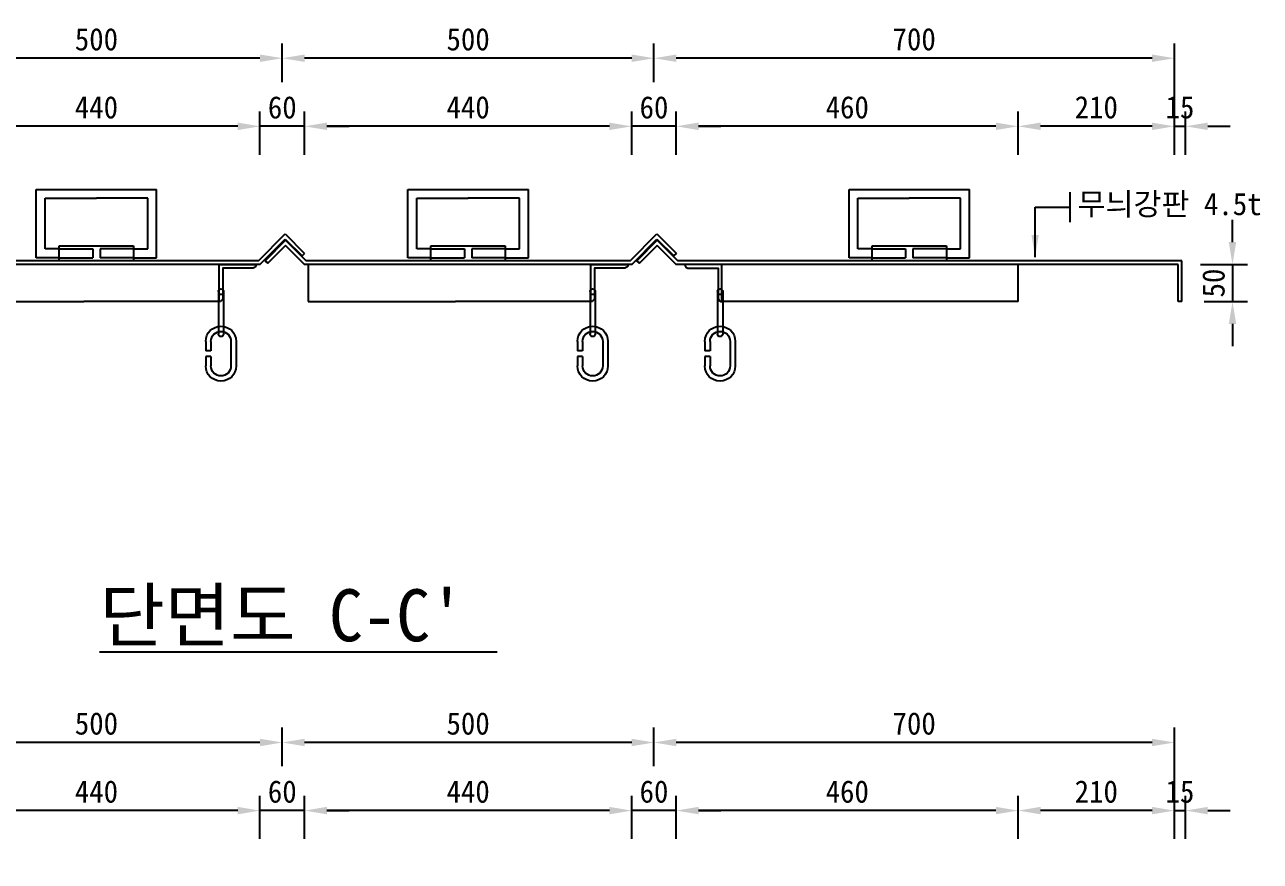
# Model space of a CAD drawing. Header units: millimetres. Extents: x 0 to 7960, y 0 to 5160.
# Drawn here: x 4617 to 6279, y 1205 to 2331 of the extents above; entities that cross this region are included whole.
import ezdxf

# ---------------------------------------------------------------- set-up
doc = ezdxf.new("R2010")
doc.units = ezdxf.units.MM
doc.header["$LTSCALE"] = 100
for name, color, linetype in [('ED-DIMS', 1, 'Continuous'), ('ED-LEAL', 1, 'Continuous'), ('ED-LEAT', 3, 'Continuous'), ('ED-NEWC', 4, 'Continuous'), ('ED-TEX1', 6, 'Continuous'), ('TN-TRUF', 4, 'Continuous')]:
    doc.layers.add(name, color=color, linetype=linetype)
doc.styles.get("Standard").update_dxf_attribs({"font": 'GulimChe.ttf'})
doc.styles.add('굴림', font='GulimChe.ttf')
doc.styles.add('굴림체', font='GulimChe.ttf')
doc.dimstyles.new('dim_st', dxfattribs={"dimtxt": 2.5, "dimasz": 2.5, "dimexe": 2, "dimexo": 3, "dimgap": 1, "dimtad": 1, "dimdec": 0, "dimrnd": 1, "dimzin": 0, "dimdsep": 46, "dimlunit": 6, "dimtxsty": '굴림체', "dimcen": -1, "dimclrd": 1, "dimclre": 1, "dimclrt": 3, "dimadec": 0, "dimazin": 0, "dimtfac": 1, "dimtdec": 0, "dimtix": 1, "dimtofl": 0, "dimtmove": 2, "dimatfit": 3, "dimfxl": 0, "dimtolj": 1, "dimtzin": 0, "dimarcsym": 0})
doc.dimstyles.new('ISO-25', dxfattribs={"dimtxt": 2.5, "dimasz": 2.5, "dimexe": 1.25, "dimexo": 0.625, "dimtad": 1, "dimtxsty": 'Standard', "dimcen": 2.5, "dimadec": 0, "dimazin": 0, "dimtfac": 1, "dimtmove": 0, "dimatfit": 3, "dimfxl": 0, "dimarcsym": 0})

# ---------------------------------------------------------------- blocks, each defined once
blk = doc.blocks.new('*D47')
at = {"layer": 'Defpoints', "color": 0}
for p in [(5463.1, 1365.2), (5463.1, 1303.2), (6163.1, 1262.1)]:
    blk.add_point(p, dxfattribs=at)
at = {"layer": 'ED-DIMS', "color": 1, "lineweight": -2}
for p, q in [((5463.1, 1333.2), (5463.1, 1385.2)), ((6163.1, 1292.1), (6163.1, 1385.2)), ((6133.1, 1365.2), (5493.1, 1365.2))]:
    blk.add_line(p, q, dxfattribs=at)
at = {"layer": 'ED-DIMS', "color": 1}
for points in [[(5493.1, 1370.2), (5493.1, 1360.2), (5463.1, 1365.2)], [(6133.1, 1370.2), (6133.1, 1360.2), (6163.1, 1365.2)]]:
    blk.add_solid(points, dxfattribs=at)
at = {"layer": 'ED-DIMS', "color": 3, "insert": (5813.1, 1390.6), "char_height": 30, "attachment_point": 5, "style": '굴림체'}
blk.add_mtext('\\A1;700', dxfattribs=at)
blk = doc.blocks.new('*D48')
at = {"layer": 'Defpoints', "color": 0}
for p in [(5493.1, 1273.6), (5493.1, 1205.4), (5953.1, 1205.4)]:
    blk.add_point(p, dxfattribs=at)
at = {"layer": 'ED-DIMS', "color": 1, "lineweight": -2}
for p, q in [((5493.1, 1235.4), (5493.1, 1293.6)), ((5953.1, 1235.4), (5953.1, 1293.6)), ((5923.1, 1273.6), (5523.1, 1273.6))]:
    blk.add_line(p, q, dxfattribs=at)
at = {"layer": 'ED-DIMS', "color": 1}
for points in [[(5523.1, 1278.6), (5523.1, 1268.6), (5493.1, 1273.6)], [(5923.1, 1278.6), (5923.1, 1268.6), (5953.1, 1273.6)]]:
    blk.add_solid(points, dxfattribs=at)
at = {"layer": 'ED-DIMS', "color": 3, "insert": (5723.1, 1299), "char_height": 30, "attachment_point": 5, "style": '굴림체'}
blk.add_mtext('\\A1;460', dxfattribs=at)
blk = doc.blocks.new('*D49')
at = {"layer": 'Defpoints', "color": 0}
for p in [(5433.1, 1273.6), (5433.1, 1205.4), (5493.1, 1205.4)]:
    blk.add_point(p, dxfattribs=at)
at = {"layer": 'ED-DIMS', "color": 1, "lineweight": -2}
for p, q in [((5433.1, 1235.4), (5433.1, 1293.6)), ((5493.1, 1235.4), (5493.1, 1293.6)), ((5403.1, 1273.6), (5373.1, 1273.6)), ((5493.1, 1273.6), (5433.1, 1273.6)), ((5523.1, 1273.6), (5553.1, 1273.6))]:
    blk.add_line(p, q, dxfattribs=at)
at = {"layer": 'ED-DIMS', "color": 1}
for points in [[(5403.1, 1278.6), (5403.1, 1268.6), (5433.1, 1273.6)], [(5523.1, 1278.6), (5523.1, 1268.6), (5493.1, 1273.6)]]:
    blk.add_solid(points, dxfattribs=at)
at = {"layer": 'ED-DIMS', "color": 3, "insert": (5463.1, 1299), "char_height": 30, "attachment_point": 5, "style": '굴림체'}
blk.add_mtext('\\A1;60', dxfattribs=at)
blk = doc.blocks.new('*D51')
at = {"layer": 'Defpoints', "color": 0}
for p in [(6178.1, 1273.6), (6163.1, 1205.4), (6178.1, 1205.4)]:
    blk.add_point(p, dxfattribs=at)
at = {"layer": 'ED-DIMS', "color": 1, "lineweight": -2}
for p, q in [((6163.1, 1235.4), (6163.1, 1293.6)), ((6178.1, 1235.4), (6178.1, 1293.6)), ((6133.1, 1273.6), (6103.1, 1273.6)), ((6163.1, 1273.6), (6178.1, 1273.6)), ((6208.1, 1273.6), (6238.1, 1273.6))]:
    blk.add_line(p, q, dxfattribs=at)
at = {"layer": 'ED-DIMS', "color": 1}
for points in [[(6133.1, 1278.6), (6133.1, 1268.6), (6163.1, 1273.6)], [(6208.1, 1278.6), (6208.1, 1268.6), (6178.1, 1273.6)]]:
    blk.add_solid(points, dxfattribs=at)
at = {"layer": 'ED-DIMS', "color": 3, "insert": (6170.6, 1299), "char_height": 30, "attachment_point": 5, "style": '굴림체'}
blk.add_mtext('\\A1;15', dxfattribs=at)
blk = doc.blocks.new('*D52')
at = {"layer": 'Defpoints', "color": 0}
for p in [(5953.1, 1273.6), (5953.1, 1205.4), (6163.1, 1205.4)]:
    blk.add_point(p, dxfattribs=at)
at = {"layer": 'ED-DIMS', "color": 1, "lineweight": -2}
for p, q in [((5953.1, 1235.4), (5953.1, 1293.6)), ((6163.1, 1235.4), (6163.1, 1293.6)), ((6133.1, 1273.6), (5983.1, 1273.6))]:
    blk.add_line(p, q, dxfattribs=at)
at = {"layer": 'ED-DIMS', "color": 1}
for points in [[(5983.1, 1278.6), (5983.1, 1268.6), (5953.1, 1273.6)], [(6133.1, 1278.6), (6133.1, 1268.6), (6163.1, 1273.6)]]:
    blk.add_solid(points, dxfattribs=at)
at = {"layer": 'ED-DIMS', "color": 3, "insert": (6058.1, 1299), "char_height": 30, "attachment_point": 5, "style": '굴림체'}
blk.add_mtext('\\A1;210', dxfattribs=at)
blk = doc.blocks.new('*D53')
at = {"layer": 'Defpoints', "color": 0}
for p in [(4933.1, 1273.6), (4933.1, 1205.4), (4993.1, 1205.4)]:
    blk.add_point(p, dxfattribs=at)
at = {"layer": 'ED-DIMS', "color": 1, "lineweight": -2}
for p, q in [((4933.1, 1235.4), (4933.1, 1293.6)), ((4993.1, 1235.4), (4993.1, 1293.6)), ((4903.1, 1273.6), (4873.1, 1273.6)), ((4993.1, 1273.6), (4933.1, 1273.6)), ((5023.1, 1273.6), (5053.1, 1273.6))]:
    blk.add_line(p, q, dxfattribs=at)
at = {"layer": 'ED-DIMS', "color": 1}
for points in [[(4903.1, 1278.6), (4903.1, 1268.6), (4933.1, 1273.6)], [(5023.1, 1278.6), (5023.1, 1268.6), (4993.1, 1273.6)]]:
    blk.add_solid(points, dxfattribs=at)
at = {"layer": 'ED-DIMS', "color": 3, "insert": (4963.1, 1299), "char_height": 30, "attachment_point": 5, "style": '굴림체'}
blk.add_mtext('\\A1;60', dxfattribs=at)
blk = doc.blocks.new('*D54')
at = {"layer": 'Defpoints', "color": 0}
for p in [(4963.1, 1365.2), (4963.1, 1303.2), (5463.1, 1303.2)]:
    blk.add_point(p, dxfattribs=at)
at = {"layer": 'ED-DIMS', "color": 1, "lineweight": -2}
for p, q in [((4963.1, 1333.2), (4963.1, 1385.2)), ((5463.1, 1333.2), (5463.1, 1385.2)), ((5433.1, 1365.2), (4993.1, 1365.2))]:
    blk.add_line(p, q, dxfattribs=at)
at = {"layer": 'ED-DIMS', "color": 1}
for points in [[(4993.1, 1370.2), (4993.1, 1360.2), (4963.1, 1365.2)], [(5433.1, 1370.2), (5433.1, 1360.2), (5463.1, 1365.2)]]:
    blk.add_solid(points, dxfattribs=at)
at = {"layer": 'ED-DIMS', "color": 3, "insert": (5213.1, 1390.6), "char_height": 30, "attachment_point": 5, "style": '굴림체'}
blk.add_mtext('\\A1;500', dxfattribs=at)
blk = doc.blocks.new('*D55')
at = {"layer": 'Defpoints', "color": 0}
for p in [(4993.1, 1273.6), (4993.1, 1205.4), (5433.1, 1205.4)]:
    blk.add_point(p, dxfattribs=at)
at = {"layer": 'ED-DIMS', "color": 1, "lineweight": -2}
for p, q in [((4993.1, 1235.4), (4993.1, 1293.6)), ((5433.1, 1235.4), (5433.1, 1293.6)), ((5403.1, 1273.6), (5023.1, 1273.6))]:
    blk.add_line(p, q, dxfattribs=at)
at = {"layer": 'ED-DIMS', "color": 1}
for points in [[(5023.1, 1278.6), (5023.1, 1268.6), (4993.1, 1273.6)], [(5403.1, 1278.6), (5403.1, 1268.6), (5433.1, 1273.6)]]:
    blk.add_solid(points, dxfattribs=at)
at = {"layer": 'ED-DIMS', "color": 3, "insert": (5213.1, 1299), "char_height": 30, "attachment_point": 5, "style": '굴림체'}
blk.add_mtext('\\A1;440', dxfattribs=at)
blk = doc.blocks.new('*D57')
at = {"layer": 'Defpoints', "color": 0}
for p in [(4933.1, 1273.6), (4933.1, 1205.4), (4993.1, 1205.4)]:
    blk.add_point(p, dxfattribs=at)
at = {"layer": 'ED-DIMS', "color": 1, "lineweight": -2}
for p, q in [((4933.1, 1235.4), (4933.1, 1293.6)), ((4993.1, 1235.4), (4993.1, 1293.6)), ((4903.1, 1273.6), (4873.1, 1273.6)), ((4993.1, 1273.6), (4933.1, 1273.6)), ((5023.1, 1273.6), (5053.1, 1273.6))]:
    blk.add_line(p, q, dxfattribs=at)
at = {"layer": 'ED-DIMS', "color": 1}
for points in [[(4903.1, 1278.6), (4903.1, 1268.6), (4933.1, 1273.6)], [(5023.1, 1278.6), (5023.1, 1268.6), (4993.1, 1273.6)]]:
    blk.add_solid(points, dxfattribs=at)
at = {"layer": 'ED-DIMS', "color": 3, "insert": (4963.1, 1299), "char_height": 30, "attachment_point": 5, "style": '굴림체'}
blk.add_mtext('\\A1;60', dxfattribs=at)
blk = doc.blocks.new('*D61')
at = {"layer": 'Defpoints', "color": 0}
for p in [(4463.1, 1365.2), (4463.1, 1303.2), (4963.1, 1303.2)]:
    blk.add_point(p, dxfattribs=at)
at = {"layer": 'ED-DIMS', "color": 1, "lineweight": -2}
for p, q in [((4463.1, 1333.2), (4463.1, 1385.2)), ((4963.1, 1333.2), (4963.1, 1385.2)), ((4933.1, 1365.2), (4493.1, 1365.2))]:
    blk.add_line(p, q, dxfattribs=at)
at = {"layer": 'ED-DIMS', "color": 1}
for points in [[(4493.1, 1370.2), (4493.1, 1360.2), (4463.1, 1365.2)], [(4933.1, 1370.2), (4933.1, 1360.2), (4963.1, 1365.2)]]:
    blk.add_solid(points, dxfattribs=at)
at = {"layer": 'ED-DIMS', "color": 3, "insert": (4713.1, 1390.6), "char_height": 30, "attachment_point": 5, "style": '굴림체'}
blk.add_mtext('\\A1;500', dxfattribs=at)
blk = doc.blocks.new('*D62')
at = {"layer": 'Defpoints', "color": 0}
for p in [(4493.1, 1273.6), (4493.1, 1205.4), (4933.1, 1205.4)]:
    blk.add_point(p, dxfattribs=at)
at = {"layer": 'ED-DIMS', "color": 1, "lineweight": -2}
for p, q in [((4493.1, 1235.4), (4493.1, 1293.6)), ((4933.1, 1235.4), (4933.1, 1293.6)), ((4903.1, 1273.6), (4523.1, 1273.6))]:
    blk.add_line(p, q, dxfattribs=at)
at = {"layer": 'ED-DIMS', "color": 1}
for points in [[(4523.1, 1278.6), (4523.1, 1268.6), (4493.1, 1273.6)], [(4903.1, 1278.6), (4903.1, 1268.6), (4933.1, 1273.6)]]:
    blk.add_solid(points, dxfattribs=at)
at = {"layer": 'ED-DIMS', "color": 3, "insert": (4713.1, 1299), "char_height": 30, "attachment_point": 5, "style": '굴림체'}
blk.add_mtext('\\A1;440', dxfattribs=at)
blk = doc.blocks.new('*D78')
at = {"layer": 'Defpoints', "color": 0}
for p in [(5463.1, 2285.6), (5463.1, 2223.5), (6163.1, 2182.5)]:
    blk.add_point(p, dxfattribs=at)
at = {"layer": 'ED-DIMS', "color": 1, "lineweight": -2}
for p, q in [((5463.1, 2253.5), (5463.1, 2305.6)), ((6163.1, 2212.5), (6163.1, 2305.6)), ((6133.1, 2285.6), (5493.1, 2285.6))]:
    blk.add_line(p, q, dxfattribs=at)
at = {"layer": 'ED-DIMS', "color": 1}
for points in [[(5493.1, 2290.6), (5493.1, 2280.6), (5463.1, 2285.6)], [(6133.1, 2290.6), (6133.1, 2280.6), (6163.1, 2285.6)]]:
    blk.add_solid(points, dxfattribs=at)
at = {"layer": 'ED-DIMS', "color": 3, "insert": (5813.1, 2311), "char_height": 30, "attachment_point": 5, "style": '굴림체'}
blk.add_mtext('\\A1;700', dxfattribs=at)
blk = doc.blocks.new('*D79')
at = {"layer": 'Defpoints', "color": 0}
for p in [(5493.1, 2194), (5493.1, 2125.8), (5953.1, 2125.8)]:
    blk.add_point(p, dxfattribs=at)
at = {"layer": 'ED-DIMS', "color": 1, "lineweight": -2}
for p, q in [((5493.1, 2155.8), (5493.1, 2214)), ((5953.1, 2155.8), (5953.1, 2214)), ((5923.1, 2194), (5523.1, 2194))]:
    blk.add_line(p, q, dxfattribs=at)
at = {"layer": 'ED-DIMS', "color": 1}
for points in [[(5523.1, 2199), (5523.1, 2189), (5493.1, 2194)], [(5923.1, 2199), (5923.1, 2189), (5953.1, 2194)]]:
    blk.add_solid(points, dxfattribs=at)
at = {"layer": 'ED-DIMS', "color": 3, "insert": (5723.1, 2219.4), "char_height": 30, "attachment_point": 5, "style": '굴림체'}
blk.add_mtext('\\A1;460', dxfattribs=at)
blk = doc.blocks.new('*D80')
at = {"layer": 'Defpoints', "color": 0}
for p in [(5433.1, 2194), (5433.1, 2125.8), (5493.1, 2125.8)]:
    blk.add_point(p, dxfattribs=at)
at = {"layer": 'ED-DIMS', "color": 1, "lineweight": -2}
for p, q in [((5433.1, 2155.8), (5433.1, 2214)), ((5493.1, 2155.8), (5493.1, 2214)), ((5403.1, 2194), (5373.1, 2194)), ((5493.1, 2194), (5433.1, 2194)), ((5523.1, 2194), (5553.1, 2194))]:
    blk.add_line(p, q, dxfattribs=at)
at = {"layer": 'ED-DIMS', "color": 1}
for points in [[(5403.1, 2199), (5403.1, 2189), (5433.1, 2194)], [(5523.1, 2199), (5523.1, 2189), (5493.1, 2194)]]:
    blk.add_solid(points, dxfattribs=at)
at = {"layer": 'ED-DIMS', "color": 3, "insert": (5463.1, 2219.3), "char_height": 30, "attachment_point": 5, "style": '굴림체'}
blk.add_mtext('\\A1;60', dxfattribs=at)
blk = doc.blocks.new('*D81')
at = {"layer": 'Defpoints', "color": 0}
for p in [(6168.1, 2008.2), (6173.1, 1958.2), (6241.3, 1958.2)]:
    blk.add_point(p, dxfattribs=at)
at = {"layer": 'ED-DIMS', "color": 1, "lineweight": -2}
for p, q in [((6241.3, 2038.2), (6241.3, 2068.2)), ((6198.1, 2008.2), (6261.3, 2008.2)), ((6241.3, 2008.2), (6241.3, 1958.2)), ((6203.1, 1958.2), (6261.3, 1958.2)), ((6241.3, 1928.2), (6241.3, 1898.2))]:
    blk.add_line(p, q, dxfattribs=at)
at = {"layer": 'ED-DIMS', "color": 1}
for points in [[(6236.3, 2038.2), (6246.3, 2038.2), (6241.3, 2008.2)], [(6236.3, 1928.2), (6246.3, 1928.2), (6241.3, 1958.2)]]:
    blk.add_solid(points, dxfattribs=at)
at = {"layer": 'ED-DIMS', "color": 3, "insert": (6215.9, 1983.2), "char_height": 30, "attachment_point": 5, "rotation": 90, "style": '굴림체'}
blk.add_mtext('\\A1;50', dxfattribs=at)
blk = doc.blocks.new('*D82')
at = {"layer": 'Defpoints', "color": 0}
for p in [(6178.1, 2194), (6163.1, 2125.8), (6178.1, 2125.8)]:
    blk.add_point(p, dxfattribs=at)
at = {"layer": 'ED-DIMS', "color": 1, "lineweight": -2}
for p, q in [((6163.1, 2155.8), (6163.1, 2214)), ((6178.1, 2155.8), (6178.1, 2214)), ((6133.1, 2194), (6103.1, 2194)), ((6163.1, 2194), (6178.1, 2194)), ((6208.1, 2194), (6238.1, 2194))]:
    blk.add_line(p, q, dxfattribs=at)
at = {"layer": 'ED-DIMS', "color": 1}
for points in [[(6133.1, 2199), (6133.1, 2189), (6163.1, 2194)], [(6208.1, 2199), (6208.1, 2189), (6178.1, 2194)]]:
    blk.add_solid(points, dxfattribs=at)
at = {"layer": 'ED-DIMS', "color": 3, "insert": (6170.6, 2219.4), "char_height": 30, "attachment_point": 5, "style": '굴림체'}
blk.add_mtext('\\A1;15', dxfattribs=at)
blk = doc.blocks.new('*D83')
at = {"layer": 'Defpoints', "color": 0}
for p in [(5953.1, 2194), (5953.1, 2125.8), (6163.1, 2125.8)]:
    blk.add_point(p, dxfattribs=at)
at = {"layer": 'ED-DIMS', "color": 1, "lineweight": -2}
for p, q in [((5953.1, 2155.8), (5953.1, 2214)), ((6163.1, 2155.8), (6163.1, 2214)), ((6133.1, 2194), (5983.1, 2194))]:
    blk.add_line(p, q, dxfattribs=at)
at = {"layer": 'ED-DIMS', "color": 1}
for points in [[(5983.1, 2199), (5983.1, 2189), (5953.1, 2194)], [(6133.1, 2199), (6133.1, 2189), (6163.1, 2194)]]:
    blk.add_solid(points, dxfattribs=at)
at = {"layer": 'ED-DIMS', "color": 3, "insert": (6058.1, 2219.4), "char_height": 30, "attachment_point": 5, "style": '굴림체'}
blk.add_mtext('\\A1;210', dxfattribs=at)
blk = doc.blocks.new('*D84')
at = {"layer": 'Defpoints', "color": 0}
for p in [(4933.1, 2194), (4933.1, 2125.8), (4993.1, 2125.8)]:
    blk.add_point(p, dxfattribs=at)
at = {"layer": 'ED-DIMS', "color": 1, "lineweight": -2}
for p, q in [((4933.1, 2155.8), (4933.1, 2214)), ((4993.1, 2155.8), (4993.1, 2214)), ((4903.1, 2194), (4873.1, 2194)), ((4993.1, 2194), (4933.1, 2194)), ((5023.1, 2194), (5053.1, 2194))]:
    blk.add_line(p, q, dxfattribs=at)
at = {"layer": 'ED-DIMS', "color": 1}
for points in [[(4903.1, 2199), (4903.1, 2189), (4933.1, 2194)], [(5023.1, 2199), (5023.1, 2189), (4993.1, 2194)]]:
    blk.add_solid(points, dxfattribs=at)
at = {"layer": 'ED-DIMS', "color": 3, "insert": (4963.1, 2219.3), "char_height": 30, "attachment_point": 5, "style": '굴림체'}
blk.add_mtext('\\A1;60', dxfattribs=at)
blk = doc.blocks.new('*D85')
at = {"layer": 'Defpoints', "color": 0}
for p in [(4963.1, 2285.6), (4963.1, 2223.5), (5463.1, 2223.5)]:
    blk.add_point(p, dxfattribs=at)
at = {"layer": 'ED-DIMS', "color": 1, "lineweight": -2}
for p, q in [((4963.1, 2253.5), (4963.1, 2305.6)), ((5463.1, 2253.5), (5463.1, 2305.6)), ((5433.1, 2285.6), (4993.1, 2285.6))]:
    blk.add_line(p, q, dxfattribs=at)
at = {"layer": 'ED-DIMS', "color": 1}
for points in [[(4993.1, 2290.6), (4993.1, 2280.6), (4963.1, 2285.6)], [(5433.1, 2290.6), (5433.1, 2280.6), (5463.1, 2285.6)]]:
    blk.add_solid(points, dxfattribs=at)
at = {"layer": 'ED-DIMS', "color": 3, "insert": (5213.1, 2310.9), "char_height": 30, "attachment_point": 5, "style": '굴림체'}
blk.add_mtext('\\A1;500', dxfattribs=at)
blk = doc.blocks.new('*D86')
at = {"layer": 'Defpoints', "color": 0}
for p in [(4993.1, 2194), (4993.1, 2125.8), (5433.1, 2125.8)]:
    blk.add_point(p, dxfattribs=at)
at = {"layer": 'ED-DIMS', "color": 1, "lineweight": -2}
for p, q in [((4993.1, 2155.8), (4993.1, 2214)), ((5433.1, 2155.8), (5433.1, 2214)), ((5403.1, 2194), (5023.1, 2194))]:
    blk.add_line(p, q, dxfattribs=at)
at = {"layer": 'ED-DIMS', "color": 1}
for points in [[(5023.1, 2199), (5023.1, 2189), (4993.1, 2194)], [(5403.1, 2199), (5403.1, 2189), (5433.1, 2194)]]:
    blk.add_solid(points, dxfattribs=at)
at = {"layer": 'ED-DIMS', "color": 3, "insert": (5213.1, 2219.4), "char_height": 30, "attachment_point": 5, "style": '굴림체'}
blk.add_mtext('\\A1;440', dxfattribs=at)
blk = doc.blocks.new('*D88')
at = {"layer": 'Defpoints', "color": 0}
for p in [(4933.1, 2194), (4933.1, 2125.8), (4993.1, 2125.8)]:
    blk.add_point(p, dxfattribs=at)
at = {"layer": 'ED-DIMS', "color": 1, "lineweight": -2}
for p, q in [((4933.1, 2155.8), (4933.1, 2214)), ((4993.1, 2155.8), (4993.1, 2214)), ((4903.1, 2194), (4873.1, 2194)), ((4993.1, 2194), (4933.1, 2194)), ((5023.1, 2194), (5053.1, 2194))]:
    blk.add_line(p, q, dxfattribs=at)
at = {"layer": 'ED-DIMS', "color": 1}
for points in [[(4903.1, 2199), (4903.1, 2189), (4933.1, 2194)], [(5023.1, 2199), (5023.1, 2189), (4993.1, 2194)]]:
    blk.add_solid(points, dxfattribs=at)
at = {"layer": 'ED-DIMS', "color": 3, "insert": (4963.1, 2219.3), "char_height": 30, "attachment_point": 5, "style": '굴림체'}
blk.add_mtext('\\A1;60', dxfattribs=at)
blk = doc.blocks.new('*D44')
at = {"layer": 'Defpoints', "color": 0}
for p in [(4463.1, 2285.6), (4463.1, 2223.5), (4963.1, 2223.5)]:
    blk.add_point(p, dxfattribs=at)
at = {"layer": 'ED-DIMS', "color": 1, "lineweight": -2}
for p, q in [((4463.1, 2253.5), (4463.1, 2305.6)), ((4963.1, 2253.5), (4963.1, 2305.6)), ((4933.1, 2285.6), (4493.1, 2285.6))]:
    blk.add_line(p, q, dxfattribs=at)
at = {"layer": 'ED-DIMS', "color": 1}
for points in [[(4493.1, 2290.6), (4493.1, 2280.6), (4463.1, 2285.6)], [(4933.1, 2290.6), (4933.1, 2280.6), (4963.1, 2285.6)]]:
    blk.add_solid(points, dxfattribs=at)
at = {"layer": 'ED-DIMS', "color": 3, "insert": (4713.1, 2310.9), "char_height": 30, "attachment_point": 5, "style": '굴림체'}
blk.add_mtext('\\A1;500', dxfattribs=at)
blk = doc.blocks.new('*D45')
at = {"layer": 'Defpoints', "color": 0}
for p in [(4493.1, 2194), (4493.1, 2125.8), (4933.1, 2125.8)]:
    blk.add_point(p, dxfattribs=at)
at = {"layer": 'ED-DIMS', "color": 1, "lineweight": -2}
for p, q in [((4493.1, 2155.8), (4493.1, 2214)), ((4933.1, 2155.8), (4933.1, 2214)), ((4903.1, 2194), (4523.1, 2194))]:
    blk.add_line(p, q, dxfattribs=at)
at = {"layer": 'ED-DIMS', "color": 1}
for points in [[(4523.1, 2199), (4523.1, 2189), (4493.1, 2194)], [(4903.1, 2199), (4903.1, 2189), (4933.1, 2194)]]:
    blk.add_solid(points, dxfattribs=at)
at = {"layer": 'ED-DIMS', "color": 3, "insert": (4713.1, 2219.4), "char_height": 30, "attachment_point": 5, "style": '굴림체'}
blk.add_mtext('\\A1;440', dxfattribs=at)
blk = doc.blocks.new('고리')
at = {"layer": 'TN-TRUF'}
for p, q in [((2612.7, 2821.1), (2612.7, 2764.1)), ((2618.7, 2817.6), (2613.7, 2817.6)), ((2619.7, 2821.1), (2619.7, 2764.1)), ((2595.7, 2754.1), (2595.7, 2721.1)), ((2602.7, 2754.1), (2602.7, 2721.1)), ((2629.7, 2754.1), (2629.7, 2741.6)), ((2636.7, 2754.1), (2636.7, 2741.6)), ((2629.7, 2741.6), (2636.7, 2741.6)), ((2629.7, 2733.6), (2629.7, 2721.1)), ((2629.7, 2733.6), (2636.7, 2733.6)), ((2636.7, 2733.6), (2636.7, 2721.1))]:
    blk.add_line(p, q, dxfattribs=at)
for centre, radius, start, end in [((2616.2, 2821.1), 3.5, 0, 180), ((2616.2, 2754.1), 20.5, 0, 180), ((2616.2, 2754.1), 13.5, 0, 180), ((2616.2, 2764.1), 3.5, 180, 0), ((2616.2, 2721.1), 20.5, 180, 0), ((2616.2, 2721.1), 13.5, 180, 0)]:
    blk.add_arc(centre, radius, start, end, dxfattribs=at)

msp = doc.modelspace()

# ---------------------------------------------------------------- linework, layer by layer
at = {"layer": 'ED-LEAL'}
msp.add_line((6023.1, 2065.2), (6023.1, 2105.2), dxfattribs=at)
at = {"layer": 'ED-NEWC'}
for p, q in [((4632.1, 2017.2), (4632.1, 2109.2)), ((4632.1, 2109.2), (4794.1, 2109.2)), ((4644.1, 2029.2), (4644.1, 2097.2)), ((4644.1, 2097.2), (4713.1, 2097.2)), ((4782.1, 2097.2), (4713.1, 2097.2)), ((4782.1, 2029.2), (4782.1, 2097.2)), ((4794.1, 2017.2), (4794.1, 2109.2)), ((5132.1, 2017.2), (5132.1, 2109.2)), ((5132.1, 2109.2), (5294.1, 2109.2)), ((5144.1, 2029.2), (5144.1, 2097.2)), ((5144.1, 2097.2), (5213.1, 2097.2)), ((5282.1, 2097.2), (5213.1, 2097.2)), ((5282.1, 2029.2), (5282.1, 2097.2)), ((5294.1, 2017.2), (5294.1, 2109.2)), ((5725.5, 2017.2), (5725.5, 2109.2)), ((5725.5, 2109.2), (5887.5, 2109.2)), ((5737.5, 2029.2), (5737.5, 2097.2)), ((5737.5, 2097.2), (5806.5, 2097.2)), ((5875.5, 2097.2), (5806.5, 2097.2)), ((5875.5, 2029.2), (5875.5, 2097.2)), ((5887.5, 2017.2), (5887.5, 2109.2)), ((4931, 2013.2), (4967.1, 2049.3)), ((4967.1, 2049.3), (4993.2, 2023.1)), ((5431, 2013.2), (5467.1, 2049.3)), ((5467.1, 2049.3), (5493.2, 2023.1)), ((4663.1, 2029.2), (4644.1, 2029.2)), ((4663.1, 2033.2), (4763.1, 2033.2)), ((4663.1, 2013.2), (4663.1, 2033.2)), ((4663.1, 2029.2), (4708.1, 2029.2)), ((4708.1, 2029.2), (4708.1, 2017.2)), ((4718.1, 2029.2), (4718.1, 2017.2)), ((4763.1, 2029.2), (4718.1, 2029.2)), ((4763.1, 2033.2), (4763.1, 2013.2)), ((4763.1, 2029.2), (4782.1, 2029.2)), ((4933.1, 2008.2), (4967.1, 2042.2)), ((4967.6, 2040.8), (4940, 2013.2)), ((4967.6, 2033.7), (4943.5, 2009.7)), ((4943.5, 2009.7), (4967.6, 2033.7)), ((4967.1, 2042.2), (4989.7, 2019.6)), ((4967.6, 2040.8), (4995.1, 2013.2)), ((4993.1, 2008.2), (4967.6, 2033.7)), ((4967.6, 2033.7), (4993.1, 2008.2)), ((5163.1, 2029.2), (5144.1, 2029.2)), ((5163.1, 2033.2), (5263.1, 2033.2)), ((5163.1, 2013.2), (5163.1, 2033.2)), ((5163.1, 2029.2), (5208.1, 2029.2)), ((5208.1, 2029.2), (5208.1, 2017.2)), ((5218.1, 2029.2), (5218.1, 2017.2)), ((5263.1, 2029.2), (5218.1, 2029.2)), ((5263.1, 2033.2), (5263.1, 2013.2)), ((5263.1, 2029.2), (5282.1, 2029.2)), ((5433.1, 2008.2), (5467.1, 2042.2)), ((5467.6, 2040.8), (5440, 2013.2)), ((5467.6, 2033.7), (5443.5, 2009.7)), ((5443.5, 2009.7), (5467.6, 2033.7)), ((5467.1, 2042.2), (5489.7, 2019.6)), ((5467.6, 2040.8), (5495.1, 2013.2)), ((5493.1, 2008.2), (5467.6, 2033.7)), ((5467.6, 2033.7), (5493.1, 2008.2)), ((5756.5, 2029.2), (5737.5, 2029.2)), ((5756.5, 2033.2), (5856.5, 2033.2)), ((5756.5, 2013.2), (5756.5, 2033.2)), ((5756.5, 2029.2), (5801.5, 2029.2)), ((5801.5, 2029.2), (5801.5, 2017.2)), ((5856.5, 2029.2), (5811.5, 2029.2)), ((5811.5, 2029.2), (5811.5, 2017.2)), ((5856.5, 2033.2), (5856.5, 2013.2)), ((5856.5, 2029.2), (5875.5, 2029.2)), ((4931, 2013.2), (4495.1, 2013.2)), ((4663.1, 2017.2), (4632.1, 2017.2)), ((4663.1, 2017.2), (4708.1, 2017.2)), ((4763.1, 2013.2), (4663.1, 2013.2)), ((4763.1, 2017.2), (4718.1, 2017.2)), ((4763.1, 2017.2), (4794.1, 2017.2)), ((4943.5, 2009.7), (4940, 2013.2)), ((4940, 2013.2), (4943.5, 2009.7)), ((4989.7, 2019.6), (4993.2, 2023.1)), ((5431, 2013.2), (4995.1, 2013.2)), ((5163.1, 2017.2), (5132.1, 2017.2)), ((5163.1, 2017.2), (5208.1, 2017.2)), ((5263.1, 2013.2), (5163.1, 2013.2)), ((5263.1, 2017.2), (5218.1, 2017.2)), ((5263.1, 2017.2), (5294.1, 2017.2)), ((5443.5, 2009.7), (5440, 2013.2)), ((5440, 2013.2), (5443.5, 2009.7)), ((5489.7, 2019.6), (5493.2, 2023.1)), ((6173.1, 2013.2), (5495.1, 2013.2)), ((5756.5, 2017.2), (5725.5, 2017.2)), ((5756.5, 2017.2), (5801.5, 2017.2)), ((5856.5, 2013.2), (5756.5, 2013.2)), ((5856.5, 2017.2), (5811.5, 2017.2)), ((5856.5, 2017.2), (5887.5, 2017.2)), ((6173.1, 1958.2), (6173.1, 2013.2)), ((4933.1, 2008.2), (4493.1, 2008.2)), ((5433.1, 2008.2), (4993.1, 2008.2)), ((4998.1, 2008.2), (4998.1, 1958.2)), ((6168.1, 2008.2), (5493.1, 2008.2)), ((5953.1, 1958.2), (5953.1, 2008.2)), ((6168.1, 1958.2), (6168.1, 2008.2)), ((4498.1, 1958.2), (4696, 1958.2)), ((4877.1, 1958.2), (4696, 1958.2)), ((4998.1, 1958.2), (5196, 1958.2)), ((5377.1, 1958.2), (5196, 1958.2)), ((5378.1, 1958.2), (5377.1, 1958.2)), ((5953.1, 1958.2), (5554.5, 1958.2)), ((6173.1, 1958.2), (6168.1, 1958.2))]:
    msp.add_line(p, q, dxfattribs=at)
at = {"layer": 'ED-NEWC', "flags": 128}
for points in [[(4878.1, 2008.2), (4928.1, 2008.2), (4928.1, 2008.2, -0.414214), (4923.1, 2003.2), (4883.1, 2003.2), (4883.1, 1963.2, -0.414214), (4878.1, 1958.2), (4878.1, 1958.2), (4878.1, 2008.2)], [(5378.1, 2008.2), (5428.1, 2008.2), (5428.1, 2008.2, -0.414214), (5423.1, 2003.2), (5383.1, 2003.2), (5383.1, 1963.2, -0.414214), (5378.1, 1958.2), (5378.1, 1958.2), (5378.1, 2008.2)], [(5554.5, 2008.2), (5504.5, 2008.2), (5504.5, 2008.2, 0.414214), (5509.5, 2003.2), (5549.5, 2003.2), (5549.5, 1963.2, 0.414214), (5554.5, 1958.2), (5554.5, 1958.2), (5554.5, 2008.2)]]:
    msp.add_lwpolyline(points, format="xyb", dxfattribs=at)

# ---------------------------------------------------------------- block references
at = {"layer": 'TN-TRUF', "xscale": -1}
for p in [(7496.8, -849.4), (7996.8, -849.4), (8168.2, -849.4)]:
    msp.add_blockref('고리', p, dxfattribs=at)

# ---------------------------------------------------------------- texts
at = {"layer": 'ED-LEAT', "style": '굴림'}
msp.add_text('무늬강판 4.5t', height=30, dxfattribs=at).set_placement((6032.9, 2074.5))
at = {"layer": 'ED-TEX1', "style": '굴림'}
msp.add_text("%%U단면도 C-C' ", height=70, dxfattribs=at).set_placement((4717.3, 1501.3))

# ---------------------------------------------------------------- dimensions: what is measured, and where the dimension line sits
at = {"layer": 'ED-DIMS'}
for base, p1, p2, angle, picture, middle in [((4463.1, 2285.6), (4963.1, 2223.5), (4463.1, 2223.5), 180, '*D44', (4713.1, 2310.9)), ((4963.1, 2285.6), (5463.1, 2223.5), (4963.1, 2223.5), 180, '*D85', (5213.1, 2310.9)), ((5463.1, 2285.6), (6163.1, 2182.5), (5463.1, 2223.5), 180, '*D78', (5813.1, 2311)), ((4493.1, 2194), (4933.1, 2125.8), (4493.1, 2125.8), 180, '*D45', (4713.1, 2219.4)), ((4933.1, 2194), (4993.1, 2125.8), (4933.1, 2125.8), 180, '*D84', (4963.1, 2219.3)), ((4933.1, 2194), (4993.1, 2125.8), (4933.1, 2125.8), 180, '*D88', (4963.1, 2219.3)), ((4993.1, 2194), (5433.1, 2125.8), (4993.1, 2125.8), 180, '*D86', (5213.1, 2219.4)), ((5433.1, 2194), (5493.1, 2125.8), (5433.1, 2125.8), 180, '*D80', (5463.1, 2219.3)), ((5493.1, 2194), (5953.1, 2125.8), (5493.1, 2125.8), 180, '*D79', (5723.1, 2219.4)), ((5953.1, 2194), (6163.1, 2125.8), (5953.1, 2125.8), 180, '*D83', (6058.1, 2219.4)), ((6178.1, 2194), (6163.1, 2125.8), (6178.1, 2125.8), 180, '*D82', (6170.6, 2219.4)), ((6241.3, 1958.2), (6168.1, 2008.2), (6173.1, 1958.2), 90, '*D81', (6215.9, 1983.2)), ((4463.1, 1365.2), (4963.1, 1303.2), (4463.1, 1303.2), 180, '*D61', (4713.1, 1390.6)), ((4963.1, 1365.2), (5463.1, 1303.2), (4963.1, 1303.2), 180, '*D54', (5213.1, 1390.6)), ((5463.1, 1365.2), (6163.1, 1262.1), (5463.1, 1303.2), 180, '*D47', (5813.1, 1390.6)), ((4493.1, 1273.6), (4933.1, 1205.4), (4493.1, 1205.4), 180, '*D62', (4713.1, 1299)), ((4933.1, 1273.6), (4993.1, 1205.4), (4933.1, 1205.4), 180, '*D53', (4963.1, 1299)), ((4933.1, 1273.6), (4993.1, 1205.4), (4933.1, 1205.4), 180, '*D57', (4963.1, 1299)), ((4993.1, 1273.6), (5433.1, 1205.4), (4993.1, 1205.4), 180, '*D55', (5213.1, 1299)), ((5433.1, 1273.6), (5493.1, 1205.4), (5433.1, 1205.4), 180, '*D49', (5463.1, 1299)), ((5493.1, 1273.6), (5953.1, 1205.4), (5493.1, 1205.4), 180, '*D48', (5723.1, 1299)), ((5953.1, 1273.6), (6163.1, 1205.4), (5953.1, 1205.4), 180, '*D52', (6058.1, 1299)), ((6178.1, 1273.6), (6163.1, 1205.4), (6178.1, 1205.4), 180, '*D51', (6170.6, 1299))]:
    dim = msp.add_linear_dim(base=base, p1=p1, p2=p2, angle=angle, dimstyle='dim_st', override={"dimscale": 10, "dimtxt": 3, "dimasz": 3, "dimtofl": 1}, dxfattribs=at)
    dim.commit()
    dim.dimension.update_dxf_attribs({"geometry": picture, "text_midpoint": middle})

# ---------------------------------------------------------------- leaders
at = {"layer": 'ED-LEAL'}
msp.add_leader([(5975.8, 2018), (5975.8, 2085.2), (6023.1, 2085.2)], dimstyle='ISO-25', override={"dimscale": 10, "dimtxt": 3, "dimasz": 3, "dimexe": 2, "dimexo": 3, "dimgap": 1, "dimdec": 4, "dimlunit": 6, "dimtxsty": '굴림체', "dimcen": 1, "dimaunit": 1, "dimtdec": 4, "dimtix": 1, "dimtmove": 2, "dimtvp": 2}, dxfattribs=at)

doc.saveas('drawing.dxf')
